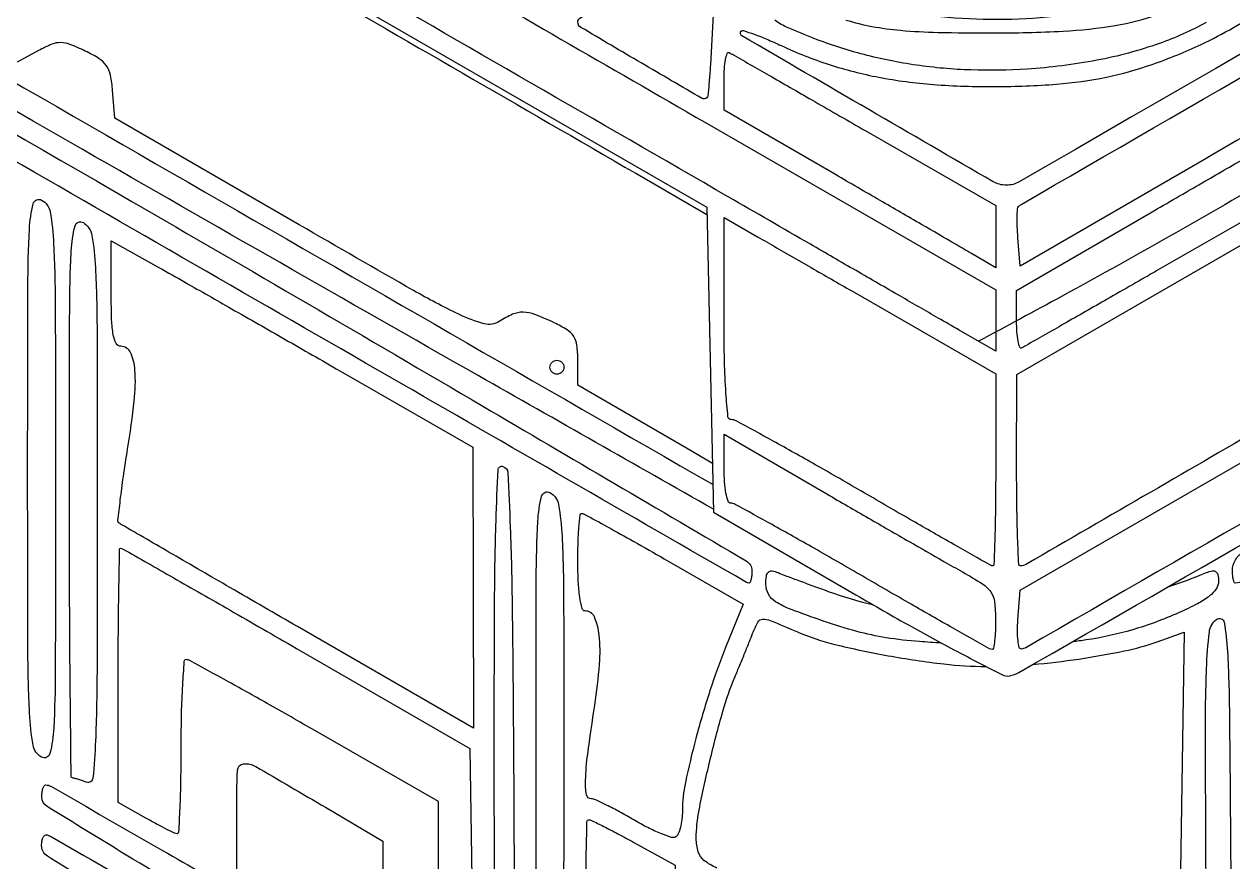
# Model space of a CAD drawing. Header units: millimetres. Extents: x -300689 to 10556, y -104928 to 107291.
# Drawn here: x -20661.36 to -20640.57, y 28066.75 to 28081.16 of the extents above; entities that cross this region are included whole.
import ezdxf

# ---------------------------------------------------------------- set-up
doc = ezdxf.new("R2010")
doc.units = ezdxf.units.MM
doc.layers.add('Слой1', color=7, linetype='Continuous')
doc.layers.add('Тонкая линия', color=7, linetype='Continuous', lineweight=20)

msp = doc.modelspace()

# ---------------------------------------------------------------- linework, layer by layer
for points in [[(-20582.4325, 28114.1294, -0.000002), (-20613.3603, 28096.2746, -0.000003), (-20644.2434, 28078.4459, -0.131641), (-20644.4652, 28078.3865, -0.131717), (-20644.6926, 28078.4474, -0.000611), (-20646.8335, 28079.6877, -0.000321), (-20649.016, 28080.9575, -0.491909), (-20649.0262, 28081.0362, -0.282385), (-20648.9851, 28081.046, -0.007797), (-20648.8042, 28080.9838, -0.013841), (-20648.5877, 28080.8988, -0.008783), (-20648.3402, 28080.7883, 0.030909), (-20647.5152, 28080.4633, 0.031145), (-20646.6585, 28080.2433, 0.02874), (-20645.7206, 28080.1192, 0.019842), (-20644.6499, 28080.0824, 0.01788), (-20643.6036, 28080.1253, 0.031503), (-20642.7471, 28080.2458, 0.033897), (-20641.9568, 28080.4649, 0.025085), (-20641.117, 28080.8086, 0.020593), (-20640.5576, 28081.0997, 0.00005), (-20632.7293, 28085.5928, 0.000326)], [(-20587.7542, 28175.7718, 0.000003), (-20607.9888, 28187.4736, 0.000096)], [(-20638.4823, 28147.8892, -0.001266), (-20641.5548, 28146.1271, -0.004672), (-20643.5088, 28145.0372, -0.001768), (-20644.9459, 28144.2597, -0.259879), (-20645.129, 28144.2627, 0.000291), (-20645.2752, 28144.3472), (-20650.6471, 28147.4477, 0.000002), (-20656.6119, 28150.8904, 0.000001), (-20663.6617, 28154.9592, -0.000248)], [(-20689.8745, 28164.198, -0.000006), (-20683.9242, 28160.766, -0.000031), (-20677.169, 28156.8691, -0.000019), (-20669.2829, 28152.3188, -0.000392), (-20659.5043, 28146.6657, -0.001527), (-20653.4663, 28143.1442, -0.000198), (-20648.9385, 28140.4824, -0.265741), (-20648.8415, 28140.3128, -0.023898), (-20648.8454, 28140.2323, -0.038107), (-20648.8571, 28140.1645, -0.044584), (-20648.8741, 28140.116, -0.294239), (-20648.8947, 28140.1028, -0.131394), (-20648.9355, 28140.1137, -0.000002), (-20655.0642, 28143.6439, -0.000172), (-20661.8146, 28147.5352, -0.000103), (-20669.8228, 28152.1575, 0.000222)], [(-20638.4022, 28200.4957, 0.000038), (-20664.8129, 28185.2223, 0.00002), (-20691.5301, 28169.7674, 0.057545)], [(-20639.3331, 28130.3393, 0.000062), (-20613.9332, 28145.0376, 0.000017), (-20587.7607, 28160.1886, 0.057807)], [(-20587.4386, 28159.8724, -0.000019), (-20614.101, 28144.4771, -0.000018), (-20640.7724, 28129.0791, -0.037469)], [(-20650.8381, 28147.1502, -0.000004), (-20645.423, 28144.0159, -0.063314)], [(-20690.1541, 28165.2161, 0.000032), (-20669.1298, 28153.0994, 0.000025), (-20647.999, 28140.9245, 0.038391), (-20647.2128, 28140.5486, 0.059118), (-20646.0825, 28140.2587, 0.03457), (-20644.6855, 28140.1693, 0.034553), (-20643.2877, 28140.2734, 0.058482), (-20642.1545, 28140.5752, 0.035846), (-20641.7213, 28140.7838, 0.00005), (-20633.8271, 28145.3087, 0.000426), (-20624.984, 28150.3889, 0.000263)], [(-20640.57, 28117.9185, 0.000061), (-20614.4214, 28133.0256, 0.000034), (-20587.9596, 28148.3204, 0.060489)], [(-20688.7136, 28129.2213, -0.00001), (-20682.8287, 28125.8246, -0.000031)], [(-20682.3871, 28098.3803, -0.000049), (-20679.585, 28096.7626, -0.000048), (-20676.6754, 28095.082, -0.00007), (-20674.1109, 28093.5999, 0.000045), (-20667.6529, 28089.8673, 0.000039), (-20660.8855, 28085.9574, 0.000041), (-20654.5887, 28082.3207, 0.000083), (-20649.6499, 28079.47), (-20644.6499, 28076.5851), (-20644.6499, 28076.0598), (-20644.6499, 28075.5346), (-20645.2787, 28075.8947, -0.000673), (-20645.6364, 28076.1003, -0.000127), (-20646.2892, 28076.4769, -0.000136), (-20647.0515, 28076.917, -0.000124), (-20647.8359, 28077.3706, 0.000252), (-20649.2478, 28078.1864, 0.000006), (-20656.0263, 28082.0986, 0.000013), (-20663.9628, 28086.6788, 0.000009), (-20673.01, 28091.8994), (-20696.2555, 28105.3125)], [(-20655.3442, 28098.2577, 0.00119), (-20651.1763, 28095.8831, 0.000339), (-20647.5421, 28093.8272, 0.039558), (-20647.0503, 28093.5986, 0.065936), (-20646.1531, 28093.394, 0.021154), (-20644.7856, 28093.3251, 0.021259), (-20643.4134, 28093.3724, 0.063326), (-20642.4942, 28093.5621, 0.048441), (-20641.0216, 28094.2317, 0.000069), (-20614.6214, 28109.4782, 0.000052), (-20588.0699, 28124.8206, 0.063882)], [(-20684.393, 28114.5331, 0.000012), (-20690.4511, 28118.0295, 0.004886)], [(-20663.4099, 28085.9537, -0.000039), (-20661.3911, 28084.7987, -0.00068), (-20659.1518, 28083.5133, -0.000413), (-20656.5062, 28081.987), (-20649.62, 28078.0065), (-20649.5601, 28075.3853), (-20649.5002, 28072.7642), (-20647.0525, 28071.3384, 0.004326), (-20646.0999, 28070.7946, 0.006646), (-20645.265, 28070.3419, 0.002679), (-20644.5461, 28069.9692, 0.163312), (-20644.4047, 28069.948, 0.086901), (-20644.2507, 28070.0039, 0.000011), (-20635.0942, 28075.2642, 0.000299)], [(-20673.2789, 28108.5944, -0.000011), (-20669.5372, 28106.4362, -0.000016), (-20665.0766, 28103.8631, -0.000012), (-20660.164, 28101.0288, 0.000767)], [(-20623.6143, 28103.7934, -0.000086), (-20632.3126, 28098.7802, -0.000017), (-20639.9855, 28094.3601, -0.004304), (-20640.6589, 28093.9798, -0.025565), (-20641.6303, 28093.5054, -0.040626), (-20642.5076, 28093.2128, -0.038422), (-20643.4553, 28093.0561, -0.020131), (-20644.6499, 28093, -0.017593), (-20645.745, 28093.0313, -0.03199), (-20646.6326, 28093.1453, -0.035682), (-20647.4298, 28093.3599, -0.029477), (-20648.2427, 28093.6972, -0.017468), (-20648.6639, 28093.9203, -0.000041), (-20654.727, 28097.4091, -0.000269), (-20661.5555, 28101.344, -0.000168)], [(-20633.3853, 28086.4808, -0.000101), (-20641.2916, 28081.9646, -0.041966), (-20641.862, 28081.6997, -0.061782), (-20643.6435, 28081.287, -0.051046), (-20645.5939, 28081.2828, -0.051307), (-20647.4937, 28081.6725, -0.064216), (-20649.1256, 28082.4271, 0.008213), (-20649.5683, 28082.6954, 0.000262), (-20651.3811, 28083.7527, 0.000507), (-20653.5208, 28084.9962, 0.000351), (-20655.9416, 28086.3976, -0.001049), (-20659.1806, 28088.2785, -0.006181), (-20660.8643, 28089.2892, -0.004811), (-20661.9243, 28089.9576, -0.595931)], [(-20647.2248, 28081.228, 0.02958), (-20646.778, 28081.1182, 0.023423), (-20646.2851, 28081.0512, 0.016529), (-20645.646, 28081.0159, 0.005523), (-20644.7098, 28081.0056, 0.012489), (-20643.491, 28081.036, 0.030085), (-20642.5945, 28081.1351, 0.038135), (-20641.8559, 28081.321, 0.037097)], [(-20641.0313, 28081.1842, -0.040969), (-20641.8331, 28080.8251, -0.038328), (-20642.9104, 28080.5355, -0.030056), (-20644.111, 28080.3836, -0.024993), (-20645.077, 28080.3683, -0.02715), (-20646.0131, 28080.4513, -0.027811), (-20646.9133, 28080.6322, -0.02928), (-20647.7722, 28080.9097, -0.009932), (-20648.2195, 28081.0941, -0.053762), (-20648.4473, 28081.224, -0.109635)]]:
    msp.add_lwpolyline(points, format="xyb")
for points in [[(-20582.1576, 28112.8563, -0.060638), (-20582.1916, 28112.8308, -0.000001), (-20590.3633, 28108.1085, -0.000061), (-20599.3599, 28102.9111, -0.000036), (-20610.0393, 28096.7443, 0.000011), (-20620.9374, 28090.4519, 0.000015), (-20630.6365, 28084.8511, 0.000009), (-20638.8301, 28080.1191, 0.000223), (-20641.0571, 28078.8316), (-20644.2308, 28076.9949), (-20644.2682, 28077.4836, -0.010054), (-20644.279, 28077.6744, -0.014561), (-20644.2802, 28077.8432, -0.010115), (-20644.2743, 28077.9818, -0.182729), (-20644.2564, 28078.0215, -0.065401), (-20644.2113, 28078.0562, -0.000001), (-20635.1136, 28083.3156, -0.000078), (-20625.0937, 28089.106, -0.000047), (-20613.2011, 28095.9747), (-20582.1951, 28113.8785), (-20582.1576, 28113.3854, -0.007561), (-20582.146, 28113.1938, -0.011384), (-20582.1422, 28113.0266, -0.006372), (-20582.144, 28112.8873, -0.197266)], [(-20582.1583, 28106.6634), (-20582.1951, 28106.1579), (-20613.153, 28088.2867, -0.000112), (-20625.0306, 28081.4337, -0.000186), (-20635.0455, 28075.6632, -0.000003), (-20644.1335, 28070.4315, -0.114276), (-20644.2077, 28070.409, -0.363176), (-20644.2433, 28070.4349, -0.031494), (-20644.2652, 28070.5539, -0.029994), (-20644.2748, 28070.7168, -0.017727), (-20644.2676, 28070.9114), (-20644.2308, 28071.4204), (-20613.2728, 28089.2898, -0.000116), (-20601.3953, 28096.1421, -0.000193), (-20591.3803, 28101.9115, -0.000003), (-20582.2924, 28107.1422, -0.118778), (-20582.2181, 28107.164, -0.358002), (-20582.1825, 28107.1376, -0.031503), (-20582.1607, 28107.0189, -0.030082), (-20582.1511, 28106.8568, -0.017871)], [(-20650.0214, 28081.7231), (-20649.5002, 28081.427), (-20649.542, 28080.6752, -0.003585), (-20649.5602, 28080.3847, -0.005584), (-20649.5805, 28080.1347, -0.001912), (-20649.6012, 28079.92, -0.165621), (-20649.6145, 28079.8908, -0.348448), (-20649.7001, 28079.8784, -0.001018), (-20650.7449, 28080.4888, -0.001146), (-20651.7822, 28081.1009, -0.264799), (-20651.8355, 28081.1945, -0.253433), (-20651.8009, 28081.2585, -0.001909), (-20651.2832, 28081.5933, -0.005956), (-20650.8, 28081.8952, -0.04581), (-20650.5603, 28082.0125, -0.216623), (-20650.5468, 28082.0116, -0.00071), (-20650.3947, 28081.9302, -0.00369), (-20650.2225, 28081.8361, -0.002281)], [(-20646.8954, 28079.327), (-20644.6499, 28078.0349), (-20644.6499, 28077.5002), (-20644.6499, 28076.9656), (-20645.0685, 28077.2126, 0.001609), (-20645.3293, 28077.3653, 0.000178), (-20645.9272, 28077.7126, 0.000217), (-20646.6393, 28078.1255, 0.000175), (-20647.4039, 28078.5681), (-20649.3206, 28079.6766), (-20649.3206, 28080.1963, -0.016308), (-20649.3142, 28080.3922, -0.030782), (-20649.2942, 28080.5491, -0.038805), (-20649.2656, 28080.6542, -0.459084), (-20649.2307, 28080.6676, -0.006691), (-20649.1613, 28080.6289, -0.000038), (-20648.5077, 28080.2538, -0.000162), (-20647.7626, 28079.8258, -0.000103)], [(-20639.62, 28078.7372), (-20639.62, 28078.2098), (-20641.8655, 28076.9231, -0.000072), (-20642.7327, 28076.4263, -0.000113), (-20643.4778, 28075.9999, -0.000026), (-20644.1312, 28075.6261, -0.004661), (-20644.2008, 28075.5872, -0.460155), (-20644.2356, 28075.6003, -0.039367), (-20644.2643, 28075.7047, -0.030955), (-20644.2843, 28075.8609, -0.016354), (-20644.2906, 28076.0563), (-20644.2906, 28076.5745), (-20641.9853, 28077.9137, -0.000348), (-20641.0992, 28078.4276, -0.000572), (-20640.3483, 28078.8612, -0.000041), (-20639.6728, 28079.2502, -0.08199), (-20639.6499, 28079.2588, -0.451212), (-20639.6379, 28079.2496, -0.003298), (-20639.6288, 28079.108, -0.009013), (-20639.6222, 28078.9391, -0.005323)], [(-20646.4095, 28076.1549), (-20644.6499, 28075.1408), (-20644.6499, 28073.4902, -0.002897), (-20644.6536, 28072.8573, -0.004829), (-20644.6649, 28072.3245, -0.000937), (-20644.6801, 28071.8597, -0.404101), (-20644.7009, 28071.8396, -0.129698), (-20644.7392, 28071.8497, -0.000195), (-20645.3721, 28072.209, -0.001559), (-20646.0815, 28072.615, -0.00096), (-20646.9141, 28073.0971, 0.002294), (-20647.7517, 28073.5791, 0.003593), (-20648.477, 28073.9852, 0.001023), (-20649.1103, 28074.3321, 0.125433), (-20649.1984, 28074.3545, -0.384884), (-20649.2536, 28074.4044, -0.007762), (-20649.2885, 28074.8108, -0.012465), (-20649.3131, 28075.3536, -0.005065), (-20649.3206, 28076.0935), (-20649.3206, 28077.8324), (-20648.7449, 28077.5007, -0.000003), (-20648.4174, 28077.312), (-20647.8214, 28076.9685, -0.000001), (-20647.1254, 28076.5674)], [(-20639.7063, 28074.4636, -0.059537), (-20639.8986, 28074.3187, -0.0003), (-20641.9833, 28073.1073, -0.000143), (-20644.1185, 28071.8691, -0.132063), (-20644.2284, 28071.8396, -0.401751), (-20644.2537, 28071.8638, -0.001398), (-20644.272, 28072.3233, -0.005904), (-20644.2855, 28072.8549, -0.003543), (-20644.2896, 28073.4863), (-20644.2885, 28075.133), (-20641.9842, 28076.4626), (-20639.6799, 28077.7923), (-20639.6464, 28076.1727, -0.005488), (-20639.6404, 28075.5455, -0.008431), (-20639.6502, 28075.0026, -0.003759), (-20639.6698, 28074.5437, -0.191254)], [(-20645.2205, 28071.7347, -0.015675), (-20644.8795, 28071.5315, -0.099688), (-20644.7352, 28071.3923, -0.122363), (-20644.6704, 28071.2208, -0.028568), (-20644.6516, 28070.9114, -0.011482), (-20644.6555, 28070.7163, -0.018959), (-20644.6687, 28070.552, -0.013541), (-20644.6876, 28070.4231, -0.36454), (-20644.7122, 28070.4025, -0.129053), (-20644.7585, 28070.4146, -0.000286), (-20645.3913, 28070.7719, -0.001891), (-20646.1032, 28071.1779, -0.001171), (-20646.9366, 28071.6599, 0.002084), (-20647.7734, 28072.142, 0.003282), (-20648.4962, 28072.548, 0.000856), (-20649.1292, 28072.8968, 0.126133), (-20649.2097, 28072.9174, -0.329394), (-20649.253, 28072.9494, -0.028268), (-20649.288, 28073.0916, -0.028643), (-20649.3126, 28073.283, -0.017605), (-20649.3206, 28073.5102), (-20649.3206, 28074.103), (-20647.5541, 28073.076, 0.000591), (-20646.8362, 28072.6597, 0.000651), (-20646.1399, 28072.2583, 0.000605), (-20645.5441, 28071.9168, 0.003309)]]:
    msp.add_lwpolyline(points, format="xyb", close=True)
at = {"layer": 'Слой1'}
for points in [[(-20690.4206, 28095.9516, -0.001462), (-20689.8745, 28095.6388, -0.000006), (-20683.9242, 28092.2068, -0.000031), (-20677.169, 28088.3099, -0.000019), (-20669.2829, 28083.7596, -0.000392), (-20659.5043, 28078.1065, -0.001527), (-20653.4663, 28074.585, -0.000198), (-20648.9385, 28071.9232, -0.265741), (-20648.8415, 28071.7536, -0.023898), (-20648.8454, 28071.6731, -0.038107), (-20648.8571, 28071.6053, -0.044584), (-20648.8741, 28071.5568, -0.294239), (-20648.8947, 28071.5436, -0.131394), (-20648.9355, 28071.5545, -0.000002), (-20655.0642, 28075.0847, -0.000172), (-20661.8146, 28078.976, -0.000103), (-20669.8228, 28083.5983, 0.000222), (-20677.8417, 28088.2243, 0.000366), (-20684.6272, 28092.1281, 0.00002), (-20690.7453, 28095.6417, 0.066232)], [(-20639.3331, 28061.7801, 0.000062), (-20613.9332, 28076.4784, 0.000017), (-20587.7607, 28091.6294, 0.057807)], [(-20587.4386, 28091.3132, -0.000019), (-20614.101, 28075.9179, -0.000018), (-20640.7724, 28060.5199, -0.037469)], [(-20682.3988, 28096.7932, -0.000009), (-20676.9771, 28093.6779, -0.0002398), (-20672.7442, 28091.2429)], [(-20640.57, 28049.3593, 0.000061), (-20614.4214, 28064.4664, 0.000034), (-20587.9596, 28079.7612, 0.060489)], [(-20688.7136, 28060.6621, -0.00001), (-20682.8287, 28057.2654, -0.000031), (-20676.0263, 28053.3385, -0.00002), (-20668.1828, 28048.8095, 0.000384)], [(-20649.5013, 28072.813, -0.0002499), (-20653.5506, 28075.1131, -0.001103), (-20660.357, 28079.0039, -0.000479), (-20669.3932, 28084.2073, 0.000142), (-20677.5415, 28088.9067, 0.000233), (-20684.438, 28092.8773, 0.000014), (-20690.6512, 28096.4503, 0.038884), (-20690.825, 28096.533, -0.078664), (-20691.2449, 28096.7753, -0.0105253), (-20691.5187, 28097.0066)], [(-20684.4552, 28057.7331, 0.000016), (-20690.5415, 28061.2418, 0.011734)], [(-20663.55, 28085.9393, -0.0000865), (-20656.8151, 28082.0482, -0.000151), (-20650.8381, 28078.591, -0.0000009), (-20649.6172, 28077.8844, -0.0000009)], [(-20614.1941, 28064.1064, -0.00011), (-20640.4408, 28048.965, -0.054629)], [(-20667.5664, 28083.6393, 0.0000214), (-20649.511, 28073.2363)], [(-20649.5193, 28073.6014), (-20649.9663, 28073.8607), (-20651.8355, 28074.9454), (-20651.8355, 28075.3865, 0.032115), (-20651.8515, 28075.6344, 0.111037), (-20651.9062, 28075.7846, 0.109176), (-20652.0206, 28075.8984, 0.030509), (-20652.2428, 28076.0209, 0.019052), (-20652.5721, 28076.1621, 0.086373), (-20652.7762, 28076.2023, 0.109715), (-20652.9568, 28076.1663, 0.040317), (-20653.187, 28076.0419, -0.214457), (-20653.4452, 28076.002, -0.045371), (-20653.8821, 28076.1663, -0.017022), (-20654.6623, 28076.5768, -0.001448), (-20656.6259, 28077.7045), (-20659.7996, 28079.5393), (-20659.8354, 28080.0131, 0.030597), (-20659.872, 28080.279, 0.101854), (-20659.9405, 28080.4405, 0.101008), (-20660.0675, 28080.5625, 0.02981), (-20660.305, 28080.6937, 0.01788), (-20660.5711, 28080.8091, 0.090772), (-20660.729, 28080.8399, 0.101252), (-20660.8792, 28080.8109, 0.024975), (-20661.1075, 28080.7028), (-20661.4762, 28080.5051)], [(-20644.2507, 28001.4447, 0.000011), (-20635.0942, 28006.705, 0.000299)], [(-20639.62, 28078.6751, -0.0007968), (-20641.5548, 28077.5679, -0.004672), (-20643.5088, 28076.478, -0.001764), (-20644.9427, 28075.7023)], [(-20654.2307, 28066.2044), (-20654.2307, 28067.7838), (-20656.3568, 28069.005, 0.0017), (-20657.1783, 28069.4732, 0.002704), (-20657.8847, 28069.8675, 0.000588), (-20658.5067, 28070.2094, 0.126012), (-20658.5724, 28070.2262, 0.39285), (-20658.6085, 28070.1927, 0.00345), (-20658.6356, 28069.7865, 0.00932), (-20658.6554, 28069.3032, 0.005602), (-20658.6618, 28068.7292, -0.004138), (-20658.6666, 28068.1552, -0.006893), (-20658.6813, 28067.672, -0.001901), (-20658.7011, 28067.2577, -0.399143), (-20658.7279, 28067.2322, -0.111729), (-20658.7715, 28067.2421, -0.004816), (-20658.9132, 28067.3114, -0.008016), (-20659.0803, 28067.3985, -0.005608), (-20659.2659, 28067.5017), (-20659.7378, 28067.7711), (-20659.7388, 28069.9568, -0.0018), (-20659.7361, 28070.7948, -0.003002), (-20659.7271, 28071.5004, -0.000363), (-20659.7149, 28072.1256, -0.408299), (-20659.6977, 28072.1424, -0.130135), (-20659.6659, 28072.134, -0.000071), (-20658.7921, 28071.6362, -0.000938), (-20657.8201, 28071.08, -0.000571), (-20656.6738, 28070.4194), (-20653.6918, 28068.6963), (-20653.6592, 28066.4628)], [(-20645.586, 28070.5125, -0.00386), (-20645.9614, 28070.5363, -0.022222), (-20646.5333, 28070.6027, -0.02639), (-20647.0384, 28070.7117, -0.016728), (-20647.614, 28070.8891, -0.007124), (-20648.1776, 28071.0927, -0.051798), (-20648.4345, 28071.2214, -0.122115), (-20648.5574, 28071.3507, -0.12994), (-20648.602, 28071.5194, -0.030381), (-20648.5932, 28071.6641, -0.171699), (-20648.5593, 28071.7322, -0.235478), (-20648.4975, 28071.7518, -0.058859), (-20648.3924, 28071.7223, 0.00714), (-20648.2726, 28071.6749, 0.001358), (-20648.0529, 28071.5923, 0.001449), (-20647.7959, 28071.4972, 0.001331), (-20647.531, 28071.4009, 0.028586), (-20646.7699, 28071.1748)], [(-20641.6838, 28071.4785, 0.0177622), (-20641.0272, 28071.7223, -0.051647), (-20640.9255, 28071.7524, -0.203881), (-20640.8632, 28071.7386, -0.193774), (-20640.8279, 28071.6834, -0.046375), (-20640.8176, 28071.5728, -0.1516), (-20640.8571, 28071.4453, -0.075634), (-20640.9738, 28071.3208, -0.046889), (-20641.1798, 28071.1878, -0.015286), (-20641.5062, 28071.0305, -0.032977), (-20642.2931, 28070.741, -0.03504), (-20643.0955, 28070.5645, -0.0076965), (-20643.3282, 28070.5338, -0.0076965)], [(-20649.4427, 28066.6417, -0.068327), (-20649.666, 28066.7725, -0.155873), (-20649.7657, 28066.9198, -0.072148), (-20649.7988, 28067.1511, -0.048366), (-20649.7505, 28067.6373, -0.00985), (-20649.5655, 28068.4837, -0.010819), (-20649.3409, 28069.3401, -0.030057), (-20649.1344, 28069.9268, 0.001665), (-20649.0497, 28070.13, 0.001429), (-20648.9619, 28070.3443, 0.001439), (-20648.8833, 28070.5394, 0.004139), (-20648.8303, 28070.6753, -0.034181), (-20648.7398, 28070.8715, -0.264441), (-20648.6571, 28070.9226, -0.106768), (-20648.5256, 28070.8992, -0.003961), (-20648.0587, 28070.7034)], [(-20648.0587, 28070.7034, 0.040939), (-20647.4187, 28070.4891, 0.015742), (-20646.501, 28070.2937, 0.015926), (-20645.5411, 28070.152, 0.0262631), (-20644.8137, 28070.1068, 0.0262631)], [(-20644.0112, 28070.1415, 0.013568), (-20643.2219, 28070.237, 0.014073), (-20642.4396, 28070.3758, 0.033857), (-20641.873, 28070.5335), (-20641.4112, 28070.6965), (-20641.4437, 28068.4554), (-20641.4763, 28066.2143)], [(-20657.7382, 28065.7531, -0.004794), (-20659.6019, 28066.8651, -0.001815), (-20660.9628, 28067.7016, -0.254975), (-20661.0534, 28067.861, -0.032259), (-20661.0496, 28067.9413, -0.050105), (-20661.0351, 28068.009, -0.065104), (-20661.0129, 28068.0558, -0.255047), (-20660.9858, 28068.0705, -0.130952), (-20660.8991, 28068.0474, -0.000109), (-20658.978, 28066.9448, -0.000699), (-20656.1867, 28065.3366, -0.00011), (-20650.6978, 28062.1625, 0.005263)]]:
    msp.add_lwpolyline(points, format="xyb", dxfattribs=at)
for points in [[(-20587.5428, 28102.1426, -0.057339), (-20587.7977, 28101.9535, -0.000003), (-20614.0584, 28086.7882, -0.000001), (-20640.394, 28071.58, -0.131676), (-20640.5297, 28071.5436, -0.308124), (-20640.5485, 28071.5564, -0.038086), (-20640.5639, 28071.6063, -0.034381), (-20640.5746, 28071.6752, -0.021374), (-20640.5781, 28071.757, -0.267867), (-20640.3928, 28072.0779, -0.000021), (-20614.0238, 28087.3113, -0.000019), (-20587.6365, 28102.5524, -0.499387), (-20587.4231, 28102.4616, -0.094572), (-20587.4191, 28102.3862, -0.056028), (-20587.4412, 28102.2986, -0.053318), (-20587.4843, 28102.2128, -0.061522)], [(-20660.8175, 28073.2118, -0.000636), (-20660.8216, 28070.0378, -0.012197), (-20660.8482, 28069.0505, -0.04787), (-20660.9128, 28068.6137, -0.489091), (-20661.057, 28068.5496, -0.231751), (-20661.2042, 28068.7541, -0.029963), (-20661.2643, 28069.3053, -0.011418), (-20661.2919, 28070.3744, -0.000747), (-20661.2966, 28073.4682, -0.000636), (-20661.2925, 28076.6421, -0.012197), (-20661.2659, 28077.6295, -0.04787), (-20661.2013, 28078.0663, -0.489091), (-20661.057, 28078.1304, -0.231751), (-20660.9098, 28077.9259, -0.029963), (-20660.8498, 28077.3747, -0.011418), (-20660.8221, 28076.3056, -0.000747)], [(-20660.099, 28072.8193, -0.000896), (-20660.104, 28069.9978, -0.009171), (-20660.1296, 28068.8297, -0.014862), (-20660.1746, 28068.1877, -0.494668), (-20660.2884, 28068.1176, 0.008099), (-20660.3646, 28068.1454, 0.009838), (-20660.4369, 28068.169, 0.008575), (-20660.4982, 28068.1864, 0.065182), (-20660.5279, 28068.1903, -0.41107), (-20660.5485, 28068.2107, -0.000105), (-20660.5633, 28069.6154, -0.001614), (-20660.5744, 28071.1814, -0.000967), (-20660.578, 28073.0416, -0.000619), (-20660.574, 28076.2631, -0.012107), (-20660.5475, 28077.2562, -0.050404), (-20660.4818, 28077.686, -0.506928), (-20660.3385, 28077.7433, -0.214309), (-20660.1918, 28077.5244, -0.029879), (-20660.1313, 28076.9685, -0.011392), (-20660.1036, 28075.8959, -0.00076)], [(-20655.9303, 28075.1963), (-20653.6388, 28073.8789), (-20653.6354, 28071.4635), (-20653.6319, 28069.0481), (-20656.6559, 28070.7948, -0.000239), (-20657.8187, 28071.4672, -0.000388), (-20658.8056, 28072.0395, -0.000042), (-20659.6872, 28072.5518, -0.035936), (-20659.7276, 28072.5794, -0.258288), (-20659.7434, 28072.6172, -0.001888), (-20659.7032, 28072.9673, -0.00643), (-20659.6499, 28073.3728, -0.004001), (-20659.5774, 28073.8469, 0.011849), (-20659.4634, 28074.6799, 0.044528), (-20659.4512, 28075.2066, 0.091067), (-20659.5274, 28075.5086, 0.293473), (-20659.6938, 28075.6154, -0.278602), (-20659.7738, 28075.6638, -0.075983), (-20659.824, 28075.8093, -0.036996), (-20659.8521, 28076.0711, -0.008172), (-20659.8594, 28076.5228), (-20659.8594, 28077.4301), (-20659.0406, 28076.9719, -0.001764), (-20658.5844, 28076.7145, -0.000372), (-20657.7891, 28076.2613, -0.000389), (-20656.8676, 28075.7342, -0.000369)], [(-20652.075, 28075.2561, -0.099038), (-20652.0842, 28075.2104, -0.097945), (-20652.1102, 28075.1716, -0.097945), (-20652.1491, 28075.1455, -0.099038), (-20652.1948, 28075.1364, -0.099038), (-20652.2405, 28075.1455, -0.097945), (-20652.2794, 28075.1716, -0.097945), (-20652.3054, 28075.2104, -0.099038), (-20652.3146, 28075.2561, -0.099038), (-20652.3054, 28075.3019, -0.097945), (-20652.2794, 28075.3407, -0.097945), (-20652.2405, 28075.3668, -0.099038), (-20652.1948, 28075.3759, -0.099038), (-20652.1491, 28075.3668, -0.097945), (-20652.1102, 28075.3407, -0.097945), (-20652.0842, 28075.3019, -0.099038)], [(-20652.9419, 28068.6926, -0.000936), (-20652.9291, 28065.9141, -0.008589), (-20652.9464, 28064.7076, -0.011897), (-20652.9844, 28064.0225, -0.501075), (-20653.0916, 28063.9549, -0.289924), (-20653.1989, 28064.099, -0.009599), (-20653.2411, 28064.8456, -0.008278), (-20653.267, 28066.0967, -0.001034), (-20653.2726, 28068.8119, -0.001238), (-20653.2665, 28071.2726, -0.006659), (-20653.2421, 28072.6118, -0.004412), (-20653.2065, 28073.4925, -0.496432), (-20653.1229, 28073.5496, -0.308589), (-20653.0401, 28073.4407, -0.003671), (-20652.9981, 28072.5004, -0.006356), (-20652.9642, 28071.1173, -0.001328)], [(-20652.075, 28068.1861, -0.001876), (-20652.0819, 28066.3508, -0.003128), (-20652.1032, 28064.8059, -0.000394), (-20652.1316, 28063.4383, -0.407904), (-20652.1709, 28063.3999, -0.336668), (-20652.3923, 28063.5681, -0.049085), (-20652.4964, 28064.1613, -0.017454), (-20652.5451, 28065.3561, -0.001453), (-20652.5541, 28068.458, -0.000638), (-20652.55, 28071.6188, -0.012249), (-20652.5234, 28072.602, -0.048236), (-20652.4587, 28073.0365, -0.488571), (-20652.3146, 28073.1005, -0.231703), (-20652.1674, 28072.896, -0.029999), (-20652.1073, 28072.3453, -0.011428), (-20652.0797, 28071.277, -0.000748)], [(-20650.349, 28071.9611), (-20648.9904, 28071.1811), (-20649.2936, 28070.4342, 0.017842), (-20649.5634, 28069.6947, 0.013788), (-20649.806, 28068.8717, 0.013251), (-20649.9857, 28068.1128, 0.050211), (-20650.0371, 28067.6285, -0.026887), (-20650.046, 28067.4772, -0.033371), (-20650.0712, 28067.3384, -0.035402), (-20650.1073, 28067.2286, -0.158648), (-20650.1505, 28067.1776, -0.219035), (-20650.2245, 28067.1685, -0.018725), (-20650.409, 28067.235, -0.022029), (-20650.6315, 28067.3365, -0.015205), (-20650.8743, 28067.4699, 0.007579), (-20651.1172, 28067.6082, 0.010346), (-20651.3405, 28067.7249, 0.007453), (-20651.5293, 28067.8153, 0.108231), (-20651.6013, 28067.831, -0.365871), (-20651.6864, 28067.903, -0.050811), (-20651.7029, 28068.152, -0.024593), (-20651.665, 28068.6001, -0.004249), (-20651.5444, 28069.4431, 0.017161), (-20651.4623, 28070.1467, 0.046388), (-20651.4677, 28070.649, 0.079393), (-20651.5509, 28070.9596, 0.295807), (-20651.7128, 28071.0645, -0.346293), (-20651.7635, 28071.1045, -0.022994), (-20651.8012, 28071.299, -0.024062), (-20651.8272, 28071.566, -0.012283), (-20651.8355, 28071.9029, -0.007156), (-20651.8309, 28072.2243, -0.011888), (-20651.8167, 28072.4949, -0.005554), (-20651.7972, 28072.7179, -0.385681), (-20651.7715, 28072.7412, -0.125319), (-20651.7248, 28072.7293, -0.000727), (-20651.3273, 28072.512, -0.003008), (-20650.8744, 28072.2601, -0.001902)], [(-20640.7861, 28061.3887, -0.553628), (-20640.9125, 28061.439, -0.032141), (-20640.9714, 28061.9409, -0.010749), (-20641.0045, 28063.0037, -0.000745), (-20641.0288, 28065.9995, -0.000877), (-20641.043, 28068.9138, -0.009901), (-20641.0237, 28070.069, -0.019536), (-20640.9758, 28070.7021, -0.208796), (-20640.8491, 28070.92, -0.553628), (-20640.7227, 28070.8698, -0.032141), (-20640.6638, 28070.3679, -0.010749), (-20640.6307, 28069.3051, -0.000745), (-20640.6064, 28066.3093, -0.000877), (-20640.5922, 28063.395, -0.009901), (-20640.6115, 28062.2398, -0.019536), (-20640.6595, 28061.6067, -0.208796)], [(-20656.1768, 28067.6866), (-20655.1888, 28067.1032), (-20655.1888, 28066.1398, -0.008791), (-20655.1953, 28065.7731, -0.015535), (-20655.2153, 28065.4711, -0.010324), (-20655.2431, 28065.2362, -0.49829), (-20655.2789, 28065.2163, -0.022368), (-20655.3443, 28065.2488, -0.000404), (-20655.6847, 28065.4379, -0.001005), (-20656.0809, 28065.6596, -0.000671), (-20656.5338, 28065.9149), (-20657.6985, 28066.5735), (-20657.7011, 28067.5658, -0.00956), (-20657.6886, 28068.3239, -0.381008), (-20657.5822, 28068.4352, -0.15242), (-20657.3751, 28068.3881, -0.001858)], [(-20650.8704, 28067.0825), (-20650.1617, 28066.6933), (-20650.1603, 28064.5077, -0.003852), (-20650.1662, 28063.6699, -0.006438), (-20650.1857, 28062.9655, -0.001663), (-20650.2123, 28062.3597, -0.41559), (-20650.2487, 28062.3267, -0.105213), (-20650.3079, 28062.3426, -0.004266), (-20650.5056, 28062.4454, -0.007303), (-20650.7383, 28062.5734, -0.005093), (-20650.9972, 28062.7243), (-20651.6559, 28063.1172), (-20651.6885, 28065.2945, -0.003058), (-20651.6959, 28066.1293, -0.0051), (-20651.6907, 28066.8322, -0.001045), (-20651.6786, 28067.4438, -0.407836), (-20651.6501, 28067.4717, -0.113468), (-20651.6011, 28067.4605, -0.002763), (-20651.3918, 28067.3574, -0.005872), (-20651.1471, 28067.2317, -0.003944)], [(-20654.8484, 28063.7074, -0.00125), (-20651.8451, 28061.9649, -0.005741), (-20650.1174, 28060.93, -0.003169), (-20648.942, 28060.1971, -0.25719), (-20648.8415, 28060.0148, -0.042391), (-20648.8487, 28059.9304, -0.079465), (-20648.8707, 28059.8657, -0.130017), (-20648.9032, 28059.8306, -0.241857), (-20648.9408, 28059.8271, -0.034737), (-20649.0184, 28059.8647, -0.000031), (-20650.7759, 28060.8738, -0.000331), (-20652.7378, 28062.0021, -0.000203), (-20655.0486, 28063.3343, -0.001267), (-20658.032, 28065.066, -0.005652), (-20659.768, 28066.106, -0.003003), (-20660.958, 28066.8472, -0.257399), (-20661.057, 28067.0269, -0.043592), (-20661.0498, 28067.1103, -0.08123), (-20661.0274, 28067.1743, -0.131618), (-20660.9944, 28067.209, -0.235606), (-20660.9561, 28067.2123, -0.036054), (-20660.8774, 28067.1744, -0.000034), (-20659.1203, 28066.1662, -0.000349), (-20657.1586, 28065.0387, -0.000214)], [(-20587.4832, 28066.9887, -0.057816), (-20587.5664, 28066.9246, -0.000846), (-20588.0999, 28066.6056, -0.002305), (-20588.7218, 28066.239, -0.001518), (-20589.4406, 28065.8227, 0.00035), (-20591.981, 28064.3591, 0.000002), (-20615.042, 28051.0515, 0.000001), (-20638.561, 28037.4793, 0.000602), (-20640.0797, 28036.6004), (-20640.5994, 28036.2989), (-20640.5588, 28036.5629, -0.225443), (-20640.3995, 28036.7978, -0.000272), (-20635.2813, 28039.802, -0.00144), (-20627.9143, 28044.0925, -0.000251), (-20613.9914, 28052.138, -0.000305), (-20601.4395, 28059.3727, -0.001146), (-20593.5499, 28063.8896, -0.000098), (-20587.5312, 28067.3156, -0.503104), (-20587.4234, 28067.2681, -0.058171), (-20587.4151, 28067.1915, -0.050615), (-20587.424, 28067.1113, -0.053301), (-20587.4475, 28067.0396, -0.094025)]]:
    msp.add_lwpolyline(points, format="xyb", close=True, dxfattribs=at)
at = {"layer": 'Тонкая линия'}
msp.add_line((-20641.6838, 28071.4785), (-20643.3282, 28070.5338), dxfattribs=at)

doc.saveas('drawing.dxf')
